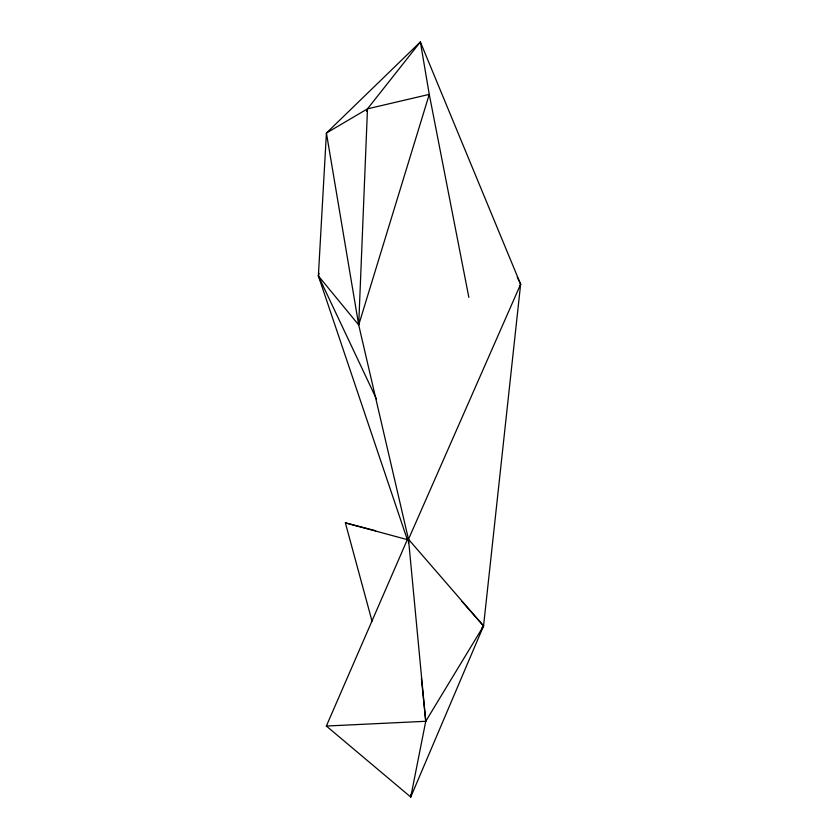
<?xml version="1.0" encoding="UTF-8"?>
<svg xmlns="http://www.w3.org/2000/svg" width="839" height="839" viewBox="0 0 839 839"><rect width="100%" height="100%" fill="white"/><g stroke="black" fill="none" stroke-linecap="round" stroke-linejoin="round"><path stroke-width="1.26" d="M410.722 794.428L410.743 797.05L425.751 721.288L408.488 539.288L358.704 324.976L367.482 108.85L420.37 41.95L520.631 284.232L483.558 625.936L410.743 797.05L326.361 726.039L407.324 539.634L318.369 275.895L326.423 133.044L420.37 41.95L429.264 94.377L468.854 297.384M376.407 398.882L318.369 275.895L319.114 273.378M366.737 111.367L367.482 108.85L429.264 94.377L358.704 324.976L318.369 275.895M519.624 286.634L520.631 284.232L517.223 277.153M520.631 284.232L408.488 539.288L408.52 543.221M326.361 726.039L425.751 721.288L483.558 625.936L408.488 539.288L407.324 539.634L345.374 522.875L372.055 621.248M481.869 627.908L483.558 625.936L461.901 601.416M367.482 108.85L326.423 133.044L358.704 324.976M345.374 522.875L375.673 530.751M421.409 678.468L425.751 721.288"/></g></svg>
